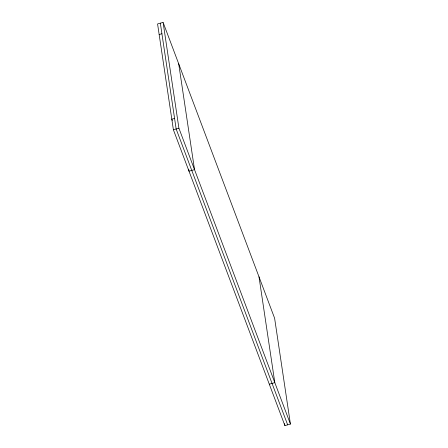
<?xml version="1.0" encoding="UTF-8"?>
<svg xmlns="http://www.w3.org/2000/svg" width="448" height="448" viewBox="0 0 448 448"><rect width="100%" height="100%" fill="white"/><g stroke="black" fill="none" stroke-linecap="round" stroke-linejoin="round"><path stroke-width="0.67" d="M163.1 22.4L157.573 23.94L173.387 129.763L284.9 425.6L290.427 424.06L274.613 318.237L163.1 22.4L178.914 128.218L290.427 424.06M159.158 34.524L161.918 33.751M174.569 118.406L171.808 119.179L172.295 120.473M173.387 129.763L178.914 128.218M269.293 384.182L274.814 382.642L259 276.819M287.661 424.827L176.154 128.99L160.339 23.173M284.603 423.618L284.9 425.6M178.707 63.818L194.527 169.635L189 171.181L188.703 169.193"/></g></svg>
